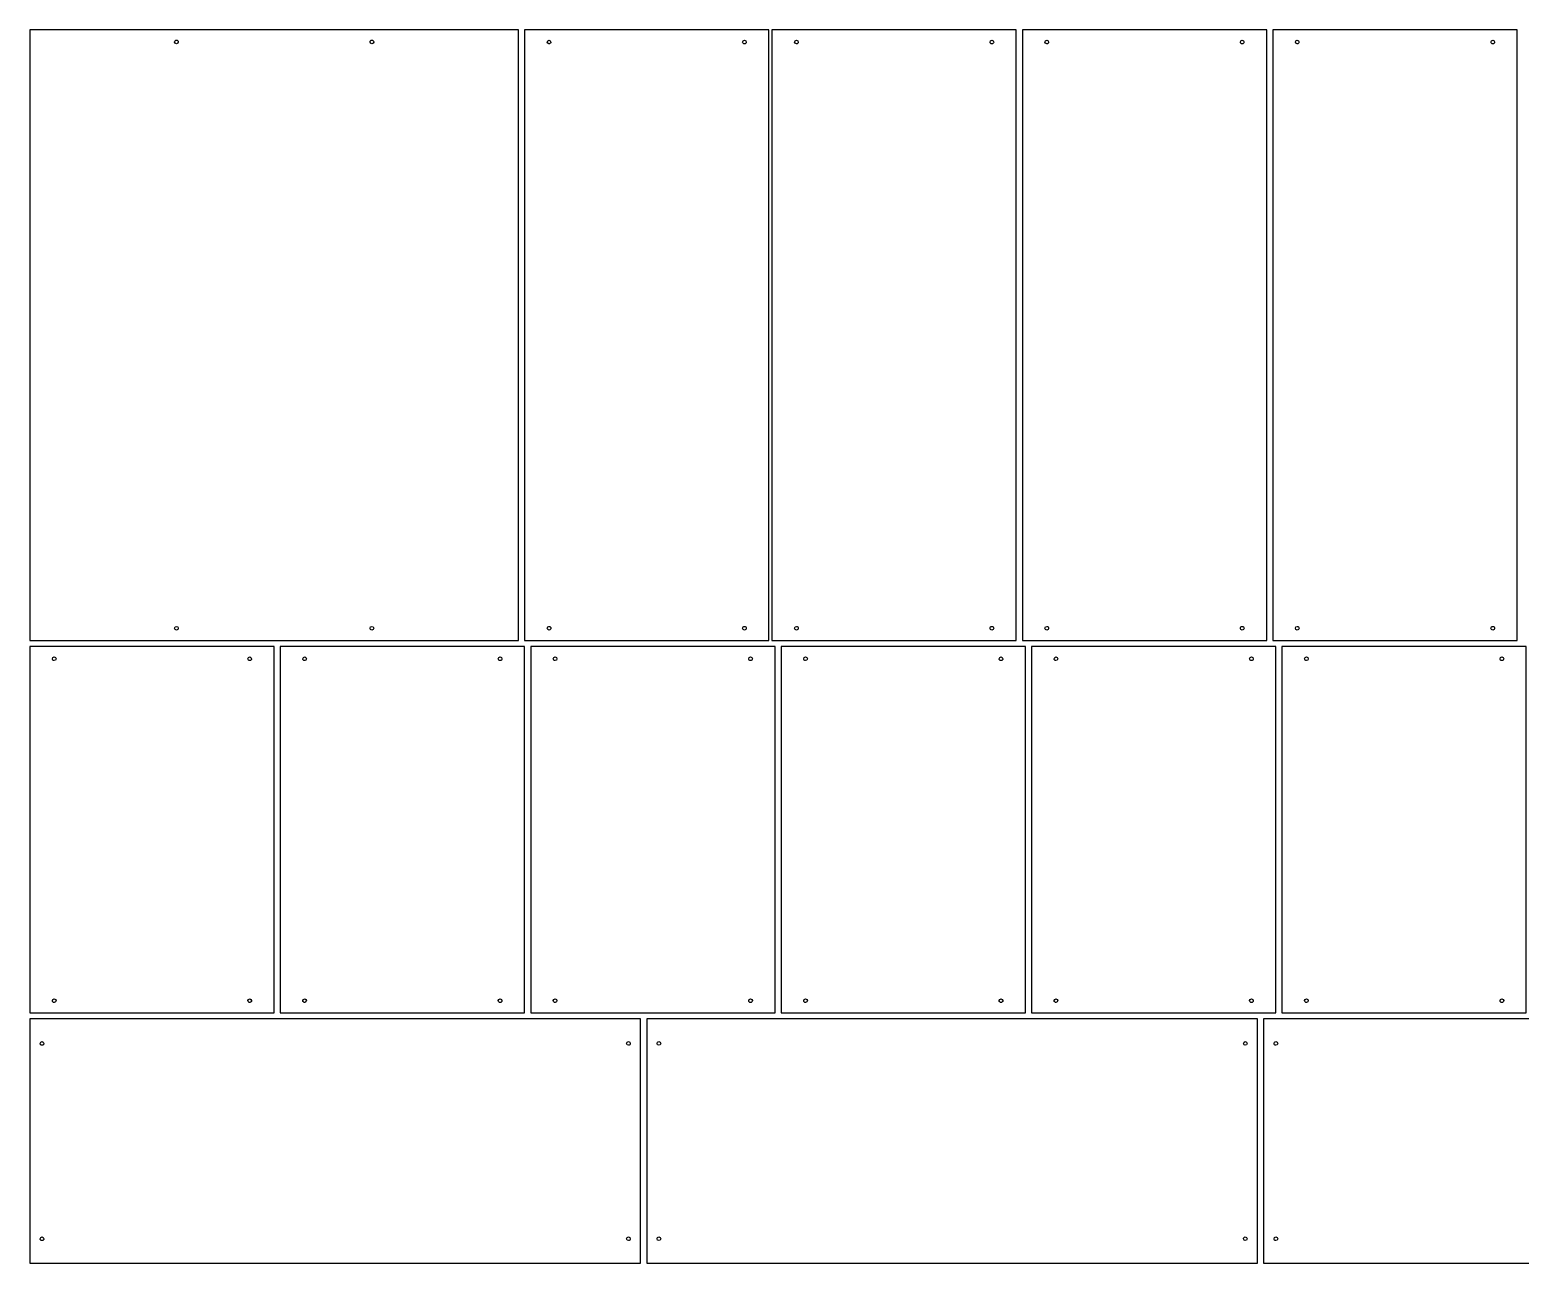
# Model space of a CAD drawing. Extents: x 55 to 2341, y 77 to 1102.
# Drawn here: x 55 to 1275, y 85 to 1095 of the extents above; entities that cross this region are included whole.
import ezdxf

# ---------------------------------------------------------------- set-up
doc = ezdxf.new("R2010")
doc.units = 0
doc.layers.add('CAPA_1', color=7, linetype='CONTINUOUS')

msp = doc.modelspace()

# ---------------------------------------------------------------- linework, layer by layer
at = {"layer": 'CAPA_1', "color": 7}
for points in [[(54.655071, 1094.780838), (54.655071, 594.780991), (254.655046, 594.780991), (454.655033, 594.780991), (454.655033, 1094.780838), (254.655046, 1094.780838), (54.655071, 1094.780838)], [(174.655065, 1086.280643), (174.655065, 1086.280643)], [(334.655047, 1086.280643), (334.655047, 1086.280643)], [(459.655051, 1094.780725), (459.655051, 594.780878), (659.655018, 594.780878), (659.655018, 1094.780725), (459.655051, 1094.780725)], [(479.655039, 1086.28053), (479.655039, 1086.28053)], [(639.65503, 1086.28053), (639.65503, 1086.28053)], [(662.155027, 1094.78064), (662.155027, 594.780878), (862.154994, 594.780878), (862.154994, 1094.78064), (662.155027, 1094.78064)], [(682.155015, 1086.280445), (682.155015, 1086.280445)], [(842.155006, 1086.280445), (842.155006, 1086.280445)], [(867.155012, 1094.78064), (867.155012, 594.780765), (1067.154979, 594.780765), (1067.154979, 1094.78064), (867.155012, 1094.78064)], [(887.155, 1086.280445), (887.155, 1086.280445)], [(1047.154991, 1086.280445), (1047.154991, 1086.280445)], [(1072.154997, 1094.780527), (1072.154997, 594.780765), (1272.154964, 594.780765), (1272.154964, 1094.780527), (1072.154997, 1094.780527)], [(1092.154986, 1086.280332), (1092.154986, 1086.280332)], [(1252.154976, 1086.280332), (1252.154976, 1086.280332)], [(174.655065, 606.280587), (174.655065, 606.280587)], [(334.655047, 606.280587), (334.655047, 606.280587)], [(479.655039, 606.280869), (479.655039, 606.280869)], [(639.65503, 606.280869), (639.65503, 606.280869)], [(682.155015, 606.280869), (682.155015, 606.280869)], [(842.155006, 606.280869), (842.155006, 606.280869)], [(887.155, 606.280784), (887.155, 606.280784)], [(1047.154991, 606.280784), (1047.154991, 606.280784)], [(1092.154986, 606.280784), (1092.154986, 606.280784)], [(1252.154976, 606.280784), (1252.154976, 606.280784)], [(54.655071, 589.780973), (54.655071, 289.780691), (254.656062, 289.780691), (254.656062, 589.780973), (54.655071, 589.780973)], [(259.656052, 589.780973), (259.656052, 289.780691), (459.657027, 289.780691), (459.657027, 589.780973), (259.656052, 589.780973)], [(464.657045, 589.780973), (464.657045, 289.780691), (664.658028, 289.780691), (664.658028, 589.780973), (464.657045, 589.780973)], [(669.658018, 589.780973), (669.658018, 289.780691), (869.659001, 289.780691), (869.659001, 589.780973), (669.658018, 589.780973)], [(874.658991, 589.780973), (874.658991, 289.780691), (1074.660002, 289.780691), (1074.660002, 589.780973), (874.658991, 589.780973)], [(1079.659992, 589.781086), (1079.659992, 289.780691), (1279.660975, 289.780691), (1279.660975, 589.781086), (1079.659992, 589.781086)], [(74.656069, 581.280778), (74.656069, 581.280778)], [(234.656046, 581.280778), (234.656046, 581.280778)], [(279.657048, 581.280778), (279.657048, 581.280778)], [(439.657038, 581.280778), (439.657038, 581.280778)], [(484.658049, 581.280778), (484.658049, 581.280778)], [(644.658011, 581.280778), (644.658011, 581.280778)], [(689.659022, 581.280778), (689.659022, 581.280778)], [(849.659012, 581.280778), (849.659012, 581.280778)], [(894.659995, 581.280778), (894.659995, 581.280778)], [(1054.659985, 581.280778), (1054.659985, 581.280778)], [(1099.660996, 581.280891), (1099.660996, 581.280891)], [(1259.660986, 581.280891), (1259.660986, 581.280891)], [(74.656069, 301.280795), (74.656069, 301.280795)], [(234.656046, 301.280795), (234.656046, 301.280795)], [(279.657048, 301.280795), (279.657048, 301.280795)], [(439.657038, 301.280795), (439.657038, 301.280795)], [(484.658049, 301.280795), (484.658049, 301.280795)], [(644.658011, 301.280795), (644.658011, 301.280795)], [(689.659022, 301.280795), (689.659022, 301.280795)], [(849.659012, 301.280795), (849.659012, 301.280795)], [(894.659995, 301.280795), (894.659995, 301.280795)], [(1054.659985, 301.280795), (1054.659985, 301.280795)], [(1099.660996, 301.280795), (1099.660996, 301.280795)], [(1259.660986, 301.280795), (1259.660986, 301.280795)], [(554.65503, 284.780898), (54.655071, 284.780898), (54.655071, 84.780905), (554.65503, 84.780905), (554.65503, 284.780898)], [(1059.65498, 284.780983), (559.65502, 284.780983), (559.65502, 84.781017), (1059.65498, 84.781017), (1059.65498, 284.780983)], [(1564.655946, 284.781096), (1064.655986, 284.781096), (1064.655986, 84.781102), (1564.655946, 84.781102), (1564.655946, 284.781096)], [(66.15507, 264.780911), (66.15507, 264.780911)], [(546.155033, 264.780911), (546.155033, 264.780911)], [(571.15504, 264.780996), (571.15504, 264.780996)], [(1051.154983, 264.780996), (1051.154983, 264.780996)], [(1076.155977, 264.781109), (1076.155977, 264.781109)], [(66.15507, 104.780921), (66.15507, 104.780921)], [(546.155033, 104.780921), (546.155033, 104.780921)], [(571.15504, 104.781006), (571.15504, 104.781006)], [(1051.154983, 104.781006), (1051.154983, 104.781006)], [(1076.155977, 104.781119), (1076.155977, 104.781119)]]:
    msp.add_lwpolyline(points, dxfattribs=at)
for points in [[(173.155054, 1084.780434), (173.154999, 1085.178297), (173.313011, 1085.559883), (173.594324, 1085.841233)], [(173.594324, 1085.841233), (173.875637, 1086.122583), (174.257202, 1086.280646), (174.655065, 1086.280643)], [(174.655065, 1086.280643), (175.052928, 1086.280646), (175.434493, 1086.122583), (175.715806, 1085.841233)], [(175.715806, 1085.841233), (175.997119, 1085.559883), (176.155132, 1085.178297), (176.155076, 1084.780434)], [(333.155036, 1084.780434), (333.154981, 1085.178297), (333.312993, 1085.559883), (333.594306, 1085.841233)], [(333.594306, 1085.841233), (333.875619, 1086.122583), (334.257184, 1086.280646), (334.655047, 1086.280643)], [(334.655047, 1086.280643), (335.052905, 1086.280638), (335.434463, 1086.122573), (335.71577, 1085.841223)], [(335.71577, 1085.841223), (335.997077, 1085.559874), (336.155085, 1085.178292), (336.15503, 1084.780434)], [(478.156044, 1084.780829), (478.156209, 1085.608747), (478.827121, 1086.279976), (479.655039, 1086.28053)], [(479.655039, 1086.28053), (480.483354, 1086.280536), (481.154885, 1085.609144), (481.15505, 1084.780829)], [(638.155019, 1084.780829), (638.155184, 1085.609144), (638.826715, 1086.280536), (639.65503, 1086.28053)], [(639.65503, 1086.28053), (640.483333, 1086.280521), (641.154847, 1085.609133), (641.155013, 1084.780829)], [(680.65602, 1084.780745), (680.656185, 1085.608663), (681.327097, 1086.279891), (682.155015, 1086.280445)], [(682.155015, 1086.280445), (682.98333, 1086.280452), (683.654861, 1085.609059), (683.655026, 1084.780745)], [(840.654995, 1084.780745), (840.65516, 1085.609059), (841.326691, 1086.280452), (842.155006, 1086.280445)], [(842.155006, 1086.280445), (842.98332, 1086.280452), (843.654852, 1085.609059), (843.655017, 1084.780745)], [(885.656005, 1084.780745), (885.65617, 1085.608663), (886.327083, 1086.279891), (887.155, 1086.280445)], [(887.155, 1086.280445), (887.983315, 1086.280452), (888.654846, 1085.609059), (888.655012, 1084.780745)], [(1045.65498, 1084.780745), (1045.655145, 1085.609059), (1046.326676, 1086.280452), (1047.154991, 1086.280445)], [(1047.154991, 1086.280445), (1047.983305, 1086.280452), (1048.654837, 1085.609059), (1048.655002, 1084.780745)], [(1090.65599, 1084.780632), (1090.656155, 1085.60855), (1091.327068, 1086.279778), (1092.154986, 1086.280332)], [(1092.154986, 1086.280332), (1092.9833, 1086.280339), (1093.654832, 1085.608946), (1093.654997, 1084.780632)], [(1250.654965, 1084.780632), (1250.65513, 1085.608946), (1251.326661, 1086.280339), (1252.154976, 1086.280332)], [(1252.154976, 1086.280332), (1252.983291, 1086.280339), (1253.654822, 1085.608946), (1253.654987, 1084.780632)], [(174.655065, 1083.280734), (173.82675, 1083.280727), (173.155219, 1083.95212), (173.155054, 1084.780434)], [(176.155076, 1084.780434), (176.154911, 1083.95212), (175.48338, 1083.280727), (174.655065, 1083.280734)], [(334.655047, 1083.280734), (333.826732, 1083.280727), (333.155201, 1083.95212), (333.155036, 1084.780434)], [(336.15503, 1084.780434), (336.154865, 1083.952131), (335.483351, 1083.280743), (334.655047, 1083.280734)], [(479.655039, 1083.280734), (478.826967, 1083.281288), (478.155991, 1083.952757), (478.156044, 1084.780829)], [(480.715741, 1083.720103), (480.434431, 1083.438778), (480.052883, 1083.280731), (479.655039, 1083.280734)], [(481.15505, 1084.780829), (481.155076, 1084.382986), (480.99705, 1084.001429), (480.715741, 1083.720103)], [(638.594329, 1083.720103), (638.313019, 1084.001429), (638.154993, 1084.382986), (638.155019, 1084.780829)], [(639.65503, 1083.280734), (639.257187, 1083.280731), (638.875638, 1083.438778), (638.594329, 1083.720103)], [(640.715713, 1083.720113), (640.434409, 1083.438788), (640.052868, 1083.280738), (639.65503, 1083.280734)], [(641.155013, 1084.780829), (641.155038, 1084.382991), (640.997016, 1084.001438), (640.715713, 1083.720113)], [(682.155015, 1083.280649), (681.326943, 1083.281204), (680.655967, 1083.952672), (680.65602, 1084.780745)], [(683.215717, 1083.720019), (682.934407, 1083.438693), (682.552859, 1083.280646), (682.155015, 1083.280649)], [(683.655026, 1084.780745), (683.655052, 1084.382901), (683.497026, 1084.001344), (683.215717, 1083.720019)], [(841.094305, 1083.720019), (840.812995, 1084.001344), (840.654969, 1084.382901), (840.654995, 1084.780745)], [(842.155006, 1083.280649), (841.757163, 1083.280646), (841.375614, 1083.438693), (841.094305, 1083.720019)], [(843.215707, 1083.720019), (842.934397, 1083.438693), (842.552849, 1083.280646), (842.155006, 1083.280649)], [(843.655017, 1084.780745), (843.655042, 1084.382901), (843.497017, 1084.001344), (843.215707, 1083.720019)], [(887.155, 1083.280649), (886.326928, 1083.281204), (885.655952, 1083.952672), (885.656005, 1084.780745)], [(888.215702, 1083.720019), (887.934392, 1083.438693), (887.552844, 1083.280646), (887.155, 1083.280649)], [(888.655012, 1084.780745), (888.655037, 1084.382901), (888.497011, 1084.001344), (888.215702, 1083.720019)], [(1046.09429, 1083.720019), (1045.81298, 1084.001344), (1045.654954, 1084.382901), (1045.65498, 1084.780745)], [(1047.154991, 1083.280649), (1046.757148, 1083.280646), (1046.375599, 1083.438693), (1046.09429, 1083.720019)], [(1048.215692, 1083.720019), (1047.934382, 1083.438693), (1047.552834, 1083.280646), (1047.154991, 1083.280649)], [(1048.655002, 1084.780745), (1048.655027, 1084.382901), (1048.497002, 1084.001344), (1048.215692, 1083.720019)], [(1092.154986, 1083.280536), (1091.326913, 1083.281091), (1090.655937, 1083.952559), (1090.65599, 1084.780632)], [(1093.215687, 1083.719906), (1092.934377, 1083.43858), (1092.552829, 1083.280533), (1092.154986, 1083.280536)], [(1093.654997, 1084.780632), (1093.655022, 1084.382789), (1093.496997, 1084.001231), (1093.215687, 1083.719906)], [(1251.094275, 1083.719906), (1250.812965, 1084.001231), (1250.654939, 1084.382789), (1250.654965, 1084.780632)], [(1252.154976, 1083.280536), (1251.757133, 1083.280533), (1251.375584, 1083.43858), (1251.094275, 1083.719906)], [(1253.215677, 1083.719906), (1252.934368, 1083.43858), (1252.552819, 1083.280533), (1252.154976, 1083.280536)], [(1253.654987, 1084.780632), (1253.655013, 1084.382789), (1253.496987, 1084.001231), (1253.215677, 1083.719906)], [(173.594364, 603.72016), (173.313054, 604.001486), (173.155029, 604.383043), (173.155054, 604.780886)], [(173.155054, 604.780886), (173.155219, 605.609201), (173.82675, 606.280593), (174.655065, 606.280587)], [(174.655065, 603.28079), (174.257222, 603.280787), (173.875674, 603.438835), (173.594364, 603.72016)], [(174.655065, 606.280587), (175.48338, 606.280593), (176.154911, 605.609201), (176.155076, 604.780886)], [(175.715766, 603.72016), (175.434457, 603.438835), (175.052908, 603.280787), (174.655065, 603.28079)], [(176.155076, 604.780886), (176.155102, 604.383043), (175.997076, 604.001486), (175.715766, 603.72016)], [(333.594346, 603.72016), (333.313036, 604.001486), (333.155011, 604.383043), (333.155036, 604.780886)], [(333.155036, 604.780886), (333.155201, 605.609201), (333.826733, 606.280593), (334.655047, 606.280587)], [(334.655047, 603.28079), (334.257204, 603.280787), (333.875656, 603.438835), (333.594346, 603.72016)], [(334.655047, 606.280587), (335.483351, 606.280578), (336.154865, 605.60919), (336.15503, 604.780886)], [(335.71573, 603.72017), (335.434426, 603.438845), (335.052885, 603.280795), (334.655047, 603.28079)], [(336.15503, 604.780886), (336.155055, 604.383048), (335.997034, 604.001495), (335.71573, 603.72017)], [(479.655039, 603.280565), (478.826923, 603.281119), (478.155929, 603.952657), (478.156044, 604.780773)], [(478.156044, 604.780773), (478.155991, 605.608846), (478.826967, 606.280314), (479.655039, 606.280869)], [(479.655039, 606.280869), (480.052883, 606.280872), (480.434431, 606.122825), (480.715741, 605.841499)], [(480.715781, 603.719974), (480.434468, 603.438624), (480.052902, 603.280562), (479.655039, 603.280565)], [(480.715741, 605.841499), (480.99705, 605.560174), (481.155076, 605.178617), (481.15505, 604.780773)], [(481.15505, 604.780773), (481.155106, 604.382911), (480.997094, 604.001324), (480.715781, 603.719974)], [(638.594289, 603.719974), (638.312976, 604.001324), (638.154963, 604.382911), (638.155019, 604.780773)], [(638.155019, 604.780773), (638.154993, 605.178617), (638.313019, 605.560174), (638.594328, 605.841499)], [(639.65503, 603.280565), (639.257167, 603.280562), (638.875602, 603.438624), (638.594289, 603.719974)], [(638.594328, 605.841499), (638.875638, 606.122825), (639.257187, 606.280872), (639.65503, 606.280869)], [(639.65503, 606.280869), (640.052868, 606.280865), (640.434409, 606.122814), (640.715713, 605.841489)], [(640.715753, 603.719984), (640.434446, 603.438635), (640.052888, 603.280569), (639.65503, 603.280565)], [(640.715713, 605.841489), (640.997016, 605.560165), (641.155038, 605.178612), (641.155013, 604.780773)], [(641.155013, 604.780773), (641.155068, 604.382915), (640.99706, 604.001333), (640.715753, 603.719984)], [(682.155015, 603.280565), (681.326899, 603.281119), (680.655905, 603.952657), (680.65602, 604.780773)], [(680.65602, 604.780773), (680.655967, 605.608846), (681.326943, 606.280314), (682.155015, 606.280869)], [(682.155015, 606.280869), (682.552859, 606.280872), (682.934407, 606.122825), (683.215717, 605.841499)], [(683.215757, 603.719974), (682.934444, 603.438624), (682.552878, 603.280562), (682.155015, 603.280565)], [(683.215717, 605.841499), (683.497026, 605.560174), (683.655052, 605.178617), (683.655026, 604.780773)], [(683.655026, 604.780773), (683.655082, 604.382911), (683.49707, 604.001324), (683.215757, 603.719974)], [(841.094265, 603.719974), (840.812952, 604.001324), (840.654939, 604.382911), (840.654995, 604.780773)], [(840.654995, 604.780773), (840.654969, 605.178617), (840.812995, 605.560174), (841.094304, 605.841499)], [(842.155006, 603.280565), (841.757143, 603.280562), (841.375578, 603.438624), (841.094265, 603.719974)], [(841.094304, 605.841499), (841.375614, 606.122825), (841.757163, 606.280872), (842.155006, 606.280869)], [(842.155006, 606.280869), (842.552849, 606.280872), (842.934397, 606.122825), (843.215707, 605.841499)], [(843.215747, 603.719974), (842.934434, 603.438624), (842.552869, 603.280562), (842.155006, 603.280565)], [(843.215707, 605.841499), (843.497017, 605.560174), (843.655042, 605.178617), (843.655017, 604.780773)], [(843.655017, 604.780773), (843.655072, 604.382911), (843.49706, 604.001324), (843.215747, 603.719974)], [(887.155, 603.28048), (886.326884, 603.281035), (885.65589, 603.952572), (885.656005, 604.780689)], [(885.656005, 604.780689), (885.655952, 605.608761), (886.326928, 606.28023), (887.155, 606.280784)], [(887.155, 606.280784), (887.552844, 606.280787), (887.934392, 606.12274), (888.215702, 605.841415)], [(888.215742, 603.71989), (887.934429, 603.43854), (887.552863, 603.280477), (887.155, 603.28048)], [(888.215702, 605.841415), (888.497011, 605.560089), (888.655037, 605.178532), (888.655012, 604.780689)], [(888.655012, 604.780689), (888.655067, 604.382826), (888.497055, 604.00124), (888.215742, 603.71989)], [(1046.09425, 603.71989), (1045.812937, 604.00124), (1045.654924, 604.382826), (1045.65498, 604.780689)], [(1045.65498, 604.780689), (1045.654954, 605.178532), (1045.81298, 605.560089), (1046.09429, 605.841415)], [(1047.154991, 603.28048), (1046.757128, 603.280477), (1046.375563, 603.43854), (1046.09425, 603.71989)], [(1046.09429, 605.841415), (1046.375599, 606.12274), (1046.757148, 606.280787), (1047.154991, 606.280784)], [(1047.154991, 606.280784), (1047.552834, 606.280787), (1047.934382, 606.12274), (1048.215692, 605.841415)], [(1048.215732, 603.71989), (1047.934419, 603.43854), (1047.552854, 603.280477), (1047.154991, 603.28048)], [(1048.215692, 605.841415), (1048.497002, 605.560089), (1048.655027, 605.178532), (1048.655002, 604.780689)], [(1048.655002, 604.780689), (1048.655057, 604.382826), (1048.497045, 604.00124), (1048.215732, 603.71989)], [(1092.154986, 603.28048), (1091.326869, 603.281035), (1090.655875, 603.952572), (1090.65599, 604.780689)], [(1090.65599, 604.780689), (1090.655937, 605.608761), (1091.326913, 606.28023), (1092.154986, 606.280784)], [(1092.154986, 606.280784), (1092.552829, 606.280787), (1092.934377, 606.12274), (1093.215687, 605.841415)], [(1093.215727, 603.71989), (1092.934414, 603.43854), (1092.552848, 603.280477), (1092.154986, 603.28048)], [(1093.215687, 605.841415), (1093.496997, 605.560089), (1093.655022, 605.178532), (1093.654997, 604.780689)], [(1093.654997, 604.780689), (1093.655052, 604.382826), (1093.49704, 604.00124), (1093.215727, 603.71989)], [(1251.094235, 603.71989), (1250.812922, 604.00124), (1250.654909, 604.382826), (1250.654965, 604.780689)], [(1250.654965, 604.780689), (1250.654939, 605.178532), (1250.812965, 605.560089), (1251.094275, 605.841415)], [(1252.154976, 603.28048), (1251.757113, 603.280477), (1251.375548, 603.43854), (1251.094235, 603.71989)], [(1251.094275, 605.841415), (1251.375584, 606.12274), (1251.757133, 606.280787), (1252.154976, 606.280784)], [(1252.154976, 606.280784), (1252.552819, 606.280787), (1252.934368, 606.12274), (1253.215677, 605.841415)], [(1253.215717, 603.71989), (1252.934404, 603.43854), (1252.552839, 603.280477), (1252.154976, 603.28048)], [(1253.215677, 605.841415), (1253.496987, 605.560089), (1253.655013, 605.178532), (1253.654987, 604.780689)], [(1253.654987, 604.780689), (1253.655043, 604.382826), (1253.49703, 604.00124), (1253.215717, 603.71989)], [(73.595372, 578.72035), (73.314065, 579.001677), (73.156042, 579.383235), (73.15607, 579.781077)], [(73.15607, 579.781077), (73.156235, 580.609388), (73.827759, 581.280778), (74.656069, 581.280778)], [(74.656069, 578.280973), (74.258227, 578.280973), (73.87668, 578.439023), (73.595372, 578.72035)], [(74.656069, 581.280778), (75.48399, 581.280227), (76.154905, 580.608998), (76.15507, 579.781077)], [(76.15507, 579.781077), (76.155128, 578.953), (75.484147, 578.281525), (74.656069, 578.280973)], [(233.59536, 578.720356), (233.314056, 579.001682), (233.156035, 579.383237), (233.156063, 579.781077)], [(233.156063, 579.781077), (233.156228, 580.609381), (233.827742, 581.280769), (234.656046, 581.280778)], [(234.656046, 578.280973), (234.258206, 578.280978), (233.876664, 578.439029), (233.59536, 578.720356)], [(234.656046, 581.280778), (235.48436, 581.280784), (236.155892, 580.609392), (236.156057, 579.781077)], [(235.71675, 578.720346), (235.43544, 578.439018), (235.053891, 578.28097), (234.656046, 578.280973)], [(236.156057, 579.781077), (236.156085, 579.383233), (235.99806, 579.001673), (235.71675, 578.720346)], [(278.596344, 578.720346), (278.315034, 579.001673), (278.157009, 579.383233), (278.157037, 579.781077)], [(278.157037, 579.781077), (278.157202, 580.609392), (278.828733, 581.280784), (279.657048, 581.280778)], [(279.657048, 578.280973), (279.259203, 578.28097), (278.877654, 578.439018), (278.596344, 578.720346)], [(279.657048, 581.280778), (280.484966, 581.280224), (281.155878, 580.608995), (281.156043, 579.781077)], [(281.156043, 579.781077), (281.156101, 578.953002), (280.485123, 578.281528), (279.657048, 578.280973)], [(438.596334, 578.720346), (438.315024, 579.001673), (438.157, 579.383233), (438.157027, 579.781077)], [(438.157027, 579.781077), (438.157193, 580.609392), (438.828724, 581.280784), (439.657038, 581.280778)], [(439.657038, 578.280973), (439.259194, 578.28097), (438.877644, 578.439018), (438.596334, 578.720346)], [(439.657038, 581.280778), (440.485353, 581.280784), (441.156884, 580.609392), (441.15705, 579.781077)], [(440.717743, 578.720346), (440.436433, 578.439018), (440.054883, 578.28097), (439.657038, 578.280973)], [(441.15705, 579.781077), (441.157077, 579.383233), (440.999053, 579.001673), (440.717743, 578.720346)], [(483.597345, 578.720346), (483.316035, 579.001673), (483.15801, 579.383233), (483.158038, 579.781077)], [(483.158038, 579.781077), (483.158203, 580.609392), (483.829734, 581.280784), (484.658049, 581.280778)], [(484.658049, 578.280973), (484.260204, 578.28097), (483.878655, 578.439018), (483.597345, 578.720346)], [(484.658049, 581.280778), (485.485967, 581.280224), (486.156879, 580.608995), (486.157044, 579.781077)], [(486.157044, 579.781077), (486.157102, 578.953002), (485.486125, 578.281528), (484.658049, 578.280973)], [(643.597325, 578.720356), (643.316021, 579.001682), (643.158001, 579.383237), (643.158028, 579.781077)], [(643.158028, 579.781077), (643.158194, 580.609381), (643.829708, 581.280769), (644.658011, 581.280778)], [(644.658011, 578.280973), (644.260171, 578.280978), (643.878629, 578.439029), (643.597325, 578.720356)], [(644.658011, 581.280778), (645.486326, 581.280784), (646.157857, 580.609392), (646.158022, 579.781077)], [(645.718716, 578.720346), (645.437406, 578.439018), (645.055856, 578.28097), (644.658011, 578.280973)], [(646.158022, 579.781077), (646.15805, 579.383233), (646.000026, 579.001673), (645.718716, 578.720346)], [(688.598318, 578.720346), (688.317008, 579.001673), (688.158983, 579.383233), (688.159011, 579.781077)], [(688.159011, 579.781077), (688.159176, 580.609392), (688.830707, 581.280784), (689.659022, 581.280778)], [(689.659022, 578.280973), (689.261177, 578.28097), (688.879628, 578.439018), (688.598318, 578.720346)], [(689.659022, 581.280778), (690.48694, 581.280224), (691.157852, 580.608995), (691.158017, 579.781077)], [(691.158017, 579.781077), (691.158075, 578.953002), (690.487097, 578.281528), (689.659022, 578.280973)], [(848.598308, 578.720346), (848.316998, 579.001673), (848.158974, 579.383233), (848.159001, 579.781077)], [(848.159001, 579.781077), (848.159167, 580.609392), (848.830698, 581.280784), (849.659012, 581.280778)], [(849.659012, 578.280973), (849.261168, 578.28097), (848.879618, 578.439018), (848.598308, 578.720346)], [(849.659012, 581.280778), (850.487316, 581.280769), (851.15883, 580.609381), (851.158995, 579.781077)], [(850.719698, 578.720356), (850.438395, 578.439029), (850.056852, 578.280978), (849.659012, 578.280973)], [(851.158995, 579.781077), (851.159023, 579.383237), (851.001002, 579.001682), (850.719698, 578.720356)], [(893.599309, 578.720356), (893.318005, 579.001682), (893.159984, 579.383237), (893.160012, 579.781077)], [(893.160012, 579.781077), (893.160177, 580.609381), (893.831691, 581.280769), (894.659995, 581.280778)], [(894.659995, 578.280973), (894.262155, 578.280978), (893.880613, 578.439029), (893.599309, 578.720356)], [(894.659995, 581.280778), (895.487913, 581.280224), (896.158825, 580.608995), (896.15899, 579.781077)], [(896.15899, 579.781077), (896.159048, 578.953002), (895.48807, 578.281528), (894.659995, 578.280973)], [(1053.599299, 578.720356), (1053.317995, 579.001682), (1053.159975, 579.383237), (1053.160002, 579.781077)], [(1053.160002, 579.781077), (1053.160168, 580.609381), (1053.831682, 581.280769), (1054.659985, 581.280778)], [(1054.659985, 578.280973), (1054.262145, 578.280978), (1053.880603, 578.439029), (1053.599299, 578.720356)], [(1054.659985, 581.280778), (1055.4883, 581.280784), (1056.159831, 580.609392), (1056.159996, 579.781077)], [(1055.72069, 578.720346), (1055.43938, 578.439018), (1055.05783, 578.28097), (1054.659985, 578.280973)], [(1056.159996, 579.781077), (1056.160024, 579.383233), (1056.002, 579.001673), (1055.72069, 578.720346)], [(1098.600282, 578.72044), (1098.318971, 579.001774), (1098.16095, 579.383341), (1098.160985, 579.78119)], [(1098.160985, 579.78119), (1098.16115, 580.609505), (1098.832681, 581.280897), (1099.660996, 581.280891)], [(1099.660996, 578.281058), (1099.263146, 578.281055), (1098.881593, 578.439107), (1098.600282, 578.72044)], [(1099.660996, 581.280891), (1100.488914, 581.280336), (1101.159826, 580.609108), (1101.159991, 579.78119)], [(1101.159991, 579.78119), (1101.160065, 578.953104), (1100.489082, 578.281612), (1099.660996, 578.281058)], [(1258.600272, 578.72044), (1258.318961, 579.001774), (1258.16094, 579.383341), (1258.160975, 579.78119)], [(1258.160975, 579.78119), (1258.161141, 580.609505), (1258.832672, 581.280897), (1259.660986, 581.280891)], [(1259.660986, 578.281058), (1259.263137, 578.281055), (1258.881583, 578.439107), (1258.600272, 578.72044)], [(1259.660986, 581.280891), (1260.48929, 581.280882), (1261.160804, 580.609494), (1261.160969, 579.78119)], [(1260.721682, 578.72045), (1260.440378, 578.439118), (1260.058831, 578.281062), (1259.660986, 578.281058)], [(1261.160969, 579.78119), (1261.161004, 579.383345), (1261.002987, 579.001783), (1260.721682, 578.72045)], [(73.595336, 298.720412), (73.314025, 299.001762), (73.156014, 299.383346), (73.15607, 299.781207)], [(73.15607, 299.781207), (73.156297, 300.609473), (73.827803, 301.280795), (74.656069, 301.280795)], [(74.656069, 298.280998), (74.258209, 298.280998), (73.876646, 298.439062), (73.595336, 298.720412)], [(74.656069, 301.280795), (75.483945, 301.280243), (76.154843, 300.609083), (76.15507, 299.781207)], [(76.15507, 299.781207), (76.155186, 298.953088), (75.484188, 298.28155), (74.656069, 298.280998)], [(233.595323, 298.720418), (233.314016, 299.001767), (233.156008, 299.383349), (233.156063, 299.781207)], [(233.156063, 299.781207), (233.15629, 300.609467), (233.827786, 301.280785), (234.656046, 301.280795)], [(234.656046, 298.280998), (234.258188, 298.281003), (233.87663, 298.439069), (233.595323, 298.720418)], [(234.656046, 301.280795), (235.484316, 301.280801), (236.155829, 300.609478), (236.156057, 299.781207)], [(235.716787, 298.720408), (235.435474, 298.439058), (235.053909, 298.280995), (234.656046, 298.280998)], [(236.156057, 299.781207), (236.156112, 299.383344), (235.9981, 299.001758), (235.716787, 298.720408)], [(278.596307, 298.720408), (278.314994, 299.001758), (278.156981, 299.383344), (278.157037, 299.781207)], [(278.157037, 299.781207), (278.157264, 300.609478), (278.828777, 301.280801), (279.657048, 301.280795)], [(279.657048, 298.280998), (279.259185, 298.280995), (278.87762, 298.439058), (278.596307, 298.720408)], [(279.657048, 301.280795), (280.484922, 301.28024), (281.155816, 300.609081), (281.156043, 299.781207)], [(281.156043, 299.781207), (281.156159, 298.953091), (280.485164, 298.281553), (279.657048, 298.280998)], [(438.596297, 298.720408), (438.314984, 299.001758), (438.156972, 299.383344), (438.157027, 299.781207)], [(438.157027, 299.781207), (438.157255, 300.609478), (438.828768, 301.280801), (439.657038, 301.280795)], [(439.657038, 298.280998), (439.259176, 298.280995), (438.87761, 298.439058), (438.596297, 298.720408)], [(439.657038, 301.280795), (440.485309, 301.280801), (441.156822, 300.609478), (441.15705, 299.781207)], [(440.71778, 298.720408), (440.436467, 298.439058), (440.054901, 298.280995), (439.657038, 298.280998)], [(441.15705, 299.781207), (441.157105, 299.383344), (440.999093, 299.001758), (440.71778, 298.720408)], [(483.597308, 298.720408), (483.315995, 299.001758), (483.157983, 299.383344), (483.158038, 299.781207)], [(483.158038, 299.781207), (483.158266, 300.609478), (483.829779, 301.280801), (484.658049, 301.280795)], [(484.658049, 298.280998), (484.260186, 298.280995), (483.878621, 298.439058), (483.597308, 298.720408)], [(484.658049, 301.280795), (485.485923, 301.28024), (486.156817, 300.609081), (486.157044, 299.781207)], [(486.157044, 299.781207), (486.15716, 298.953091), (485.486165, 298.281553), (484.658049, 298.280998)], [(643.597288, 298.720418), (643.315981, 299.001767), (643.157973, 299.383349), (643.158028, 299.781207)], [(643.158028, 299.781207), (643.158256, 300.609467), (643.829752, 301.280785), (644.658011, 301.280795)], [(644.658011, 298.280998), (644.260153, 298.281003), (643.878595, 298.439069), (643.597288, 298.720418)], [(644.658011, 301.280795), (645.486282, 301.280801), (646.157795, 300.609478), (646.158022, 299.781207)], [(645.718753, 298.720408), (645.43744, 298.439058), (645.055874, 298.280995), (644.658011, 298.280998)], [(646.158022, 299.781207), (646.158078, 299.383344), (646.000066, 299.001758), (645.718753, 298.720408)], [(688.598281, 298.720408), (688.316968, 299.001758), (688.158955, 299.383344), (688.159011, 299.781207)], [(688.159011, 299.781207), (688.159238, 300.609478), (688.830751, 301.280801), (689.659022, 301.280795)], [(689.659022, 298.280998), (689.261159, 298.280995), (688.879594, 298.439058), (688.598281, 298.720408)], [(689.659022, 301.280795), (690.486896, 301.28024), (691.15779, 300.609081), (691.158017, 299.781207)], [(691.158017, 299.781207), (691.158133, 298.953091), (690.487138, 298.281553), (689.659022, 298.280998)], [(848.598271, 298.720408), (848.316958, 299.001758), (848.158946, 299.383344), (848.159001, 299.781207)], [(848.159001, 299.781207), (848.159229, 300.609478), (848.830742, 301.280801), (849.659012, 301.280795)], [(849.659012, 298.280998), (849.26115, 298.280995), (848.879584, 298.439058), (848.598271, 298.720408)], [(849.659012, 301.280795), (850.487272, 301.280785), (851.158768, 300.609467), (851.158995, 299.781207)], [(850.719735, 298.720418), (850.438429, 298.439069), (850.05687, 298.281003), (849.659012, 298.280998)], [(851.158995, 299.781207), (851.159051, 299.383349), (851.001042, 299.001767), (850.719735, 298.720418)], [(893.599272, 298.720418), (893.317965, 299.001767), (893.159957, 299.383349), (893.160012, 299.781207)], [(893.160012, 299.781207), (893.16024, 300.609467), (893.831735, 301.280785), (894.659995, 301.280795)], [(894.659995, 298.280998), (894.262137, 298.281003), (893.880579, 298.439069), (893.599272, 298.720418)], [(894.659995, 301.280795), (895.487869, 301.28024), (896.158763, 300.609081), (896.15899, 299.781207)], [(896.15899, 299.781207), (896.159106, 298.953091), (895.488111, 298.281553), (894.659995, 298.280998)], [(1053.599262, 298.720418), (1053.317955, 299.001767), (1053.159947, 299.383349), (1053.160002, 299.781207)], [(1053.160002, 299.781207), (1053.16023, 300.609467), (1053.831726, 301.280785), (1054.659985, 301.280795)], [(1054.659985, 298.280998), (1054.262127, 298.281003), (1053.880569, 298.439069), (1053.599262, 298.720418)], [(1054.659985, 301.280795), (1055.488256, 301.280801), (1056.159769, 300.609478), (1056.159996, 299.781207)], [(1055.720727, 298.720408), (1055.439414, 298.439058), (1055.057848, 298.280995), (1054.659985, 298.280998)], [(1056.159996, 299.781207), (1056.160052, 299.383344), (1056.00204, 299.001758), (1055.720727, 298.720408)], [(1098.600255, 298.720408), (1098.318942, 299.001758), (1098.160929, 299.383344), (1098.160985, 299.781207)], [(1098.160985, 299.781207), (1098.161212, 300.609478), (1098.832725, 301.280801), (1099.660996, 301.280795)], [(1099.660996, 298.280998), (1099.263133, 298.280995), (1098.881568, 298.439058), (1098.600255, 298.720408)], [(1099.660996, 301.280795), (1100.48887, 301.28024), (1101.159764, 300.609081), (1101.159991, 299.781207)], [(1101.159991, 299.781207), (1101.160107, 298.953091), (1100.489112, 298.281553), (1099.660996, 298.280998)], [(1258.600245, 298.720408), (1258.318932, 299.001758), (1258.16092, 299.383344), (1258.160975, 299.781207)], [(1258.160975, 299.781207), (1258.161203, 300.609478), (1258.832716, 301.280801), (1259.660986, 301.280795)], [(1259.660986, 298.280998), (1259.263124, 298.280995), (1258.881558, 298.439058), (1258.600245, 298.720408)], [(1259.660986, 301.280795), (1260.489246, 301.280785), (1261.160742, 300.609467), (1261.160969, 299.781207)], [(1260.721709, 298.720418), (1260.440403, 298.439069), (1260.058844, 298.281003), (1259.660986, 298.280998)], [(1261.160969, 299.781207), (1261.161025, 299.383349), (1261.003016, 299.001767), (1260.721709, 298.720418)], [(63.594407, 263.720244), (63.313102, 264.001551), (63.155068, 264.383085), (63.155071, 264.780911)], [(63.155071, 264.780911), (63.155625, 265.608946), (63.827036, 266.279907), (64.655071, 266.279907)], [(64.655071, 263.2809), (64.257244, 263.2809), (63.875711, 263.438937), (63.594407, 263.720244)], [(64.655071, 266.279907), (65.483105, 266.279907), (66.154516, 265.608946), (66.15507, 264.780911)], [(65.715735, 263.720244), (65.43443, 263.438937), (65.052897, 263.2809), (64.655071, 263.2809)], [(66.15507, 264.780911), (66.155073, 264.383085), (65.99704, 264.001551), (65.715735, 263.720244)], [(544.655022, 263.2809), (543.826597, 263.28091), (543.155033, 263.952487), (543.155039, 264.780911)], [(543.155039, 264.780911), (543.155594, 265.60894), (543.826994, 266.279897), (544.655022, 266.279907)], [(544.655022, 266.279907), (545.483061, 266.279913), (546.154479, 265.608951), (546.155033, 264.780911)], [(545.715694, 263.72024), (545.434386, 263.438933), (545.052851, 263.280897), (544.655022, 263.2809)], [(546.155033, 264.780911), (546.155036, 264.383083), (545.997001, 264.001547), (545.715694, 263.72024)], [(568.155018, 264.780996), (568.155572, 265.609035), (568.826989, 266.279998), (569.655029, 266.279991)], [(569.655029, 263.281013), (568.826604, 263.281007), (568.155027, 263.952571), (568.155018, 264.780996)], [(569.655029, 266.279991), (570.483068, 266.279998), (571.154485, 265.609035), (571.15504, 264.780996)], [(571.15504, 264.780996), (571.15503, 263.952571), (570.483454, 263.281007), (569.655029, 263.281013)], [(1048.154989, 264.780996), (1048.155543, 265.609035), (1048.826961, 266.279998), (1049.655, 266.279991)], [(1049.655, 263.281013), (1048.826575, 263.281007), (1048.154998, 263.952571), (1048.154989, 264.780996)], [(1049.655, 266.279991), (1050.483028, 266.279982), (1051.154428, 265.609024), (1051.154983, 264.780996)], [(1051.154983, 264.780996), (1051.154974, 263.952582), (1050.483414, 263.281023), (1049.655, 263.281013)], [(1073.595323, 263.720438), (1073.314016, 264.001745), (1073.15598, 264.38328), (1073.155983, 264.781109)], [(1073.155983, 264.781109), (1073.156538, 265.609148), (1073.827955, 266.280111), (1074.655994, 266.280104)], [(1074.655994, 263.281098), (1074.258166, 263.281095), (1073.87663, 263.43913), (1073.595323, 263.720438)], [(1074.655994, 266.280104), (1075.484022, 266.280095), (1076.155423, 265.609137), (1076.155977, 264.781109)], [(1076.155977, 264.781109), (1076.155983, 263.952684), (1075.484419, 263.281107), (1074.655994, 263.281098)], [(63.594407, 103.720254), (63.313102, 104.001561), (63.155068, 104.383094), (63.155071, 104.780921)], [(63.155071, 104.780921), (63.15508, 105.609341), (63.82665, 106.280904), (64.655071, 106.280904)], [(64.655071, 103.28091), (64.257244, 103.28091), (63.875711, 103.438947), (63.594407, 103.720254)], [(64.655071, 106.280904), (65.483491, 106.280904), (66.155061, 105.609341), (66.15507, 104.780921)], [(65.715735, 103.720254), (65.43443, 103.438947), (65.052897, 103.28091), (64.655071, 103.28091)], [(66.15507, 104.780921), (66.155073, 104.383094), (65.99704, 104.001561), (65.715735, 103.720254)], [(544.655022, 103.28091), (543.826597, 103.280919), (543.155033, 103.952496), (543.155039, 104.780921)], [(543.155039, 104.780921), (543.155049, 105.609335), (543.826608, 106.280895), (544.655022, 106.280904)], [(544.655022, 106.280904), (545.483447, 106.28091), (546.155024, 105.609346), (546.155033, 104.780921)], [(545.715694, 103.72025), (545.434386, 103.438942), (545.052851, 103.280907), (544.655022, 103.28091)], [(546.155033, 104.780921), (546.155036, 104.383092), (545.997001, 104.001557), (545.715694, 103.72025)], [(568.155018, 104.781006), (568.155015, 105.178834), (568.31305, 105.56037), (568.594357, 105.841677)], [(569.655029, 103.281023), (568.826604, 103.281017), (568.155027, 103.952581), (568.155018, 104.781006)], [(568.594357, 105.841677), (568.875665, 106.122984), (569.2572, 106.28102), (569.655029, 106.281017)], [(569.655029, 106.281017), (570.052857, 106.28102), (570.434393, 106.122984), (570.7157, 105.841677)], [(571.15504, 104.781006), (571.15503, 103.952581), (570.483454, 103.281017), (569.655029, 103.281023)], [(570.7157, 105.841677), (570.997007, 105.56037), (571.155043, 105.178834), (571.15504, 104.781006)], [(1048.154989, 104.781006), (1048.154986, 105.178834), (1048.313021, 105.56037), (1048.594329, 105.841677)], [(1049.655, 103.281023), (1048.826575, 103.281017), (1048.154998, 103.952581), (1048.154989, 104.781006)], [(1048.594329, 105.841677), (1048.875636, 106.122984), (1049.257171, 106.28102), (1049.655, 106.281017)], [(1049.655, 106.281017), (1050.483425, 106.281007), (1051.154989, 105.60943), (1051.154983, 104.781006)], [(1051.154983, 104.781006), (1051.154974, 103.952592), (1050.483414, 103.281032), (1049.655, 103.281023)], [(1073.595323, 103.720447), (1073.314016, 104.001755), (1073.15598, 104.38329), (1073.155983, 104.781119)], [(1073.155983, 104.781119), (1073.155992, 105.609543), (1073.827569, 106.281108), (1074.655994, 106.281101)], [(1074.655994, 103.281107), (1074.258166, 103.281104), (1073.87663, 103.43914), (1073.595323, 103.720447)], [(1074.655994, 106.281101), (1075.484408, 106.281092), (1076.155968, 105.609532), (1076.155977, 104.781119)], [(1076.155977, 104.781119), (1076.155983, 103.952694), (1075.484419, 103.281117), (1074.655994, 103.281107)]]:
    msp.add_open_spline(points, degree=3, dxfattribs=at)

doc.saveas('drawing.dxf')
